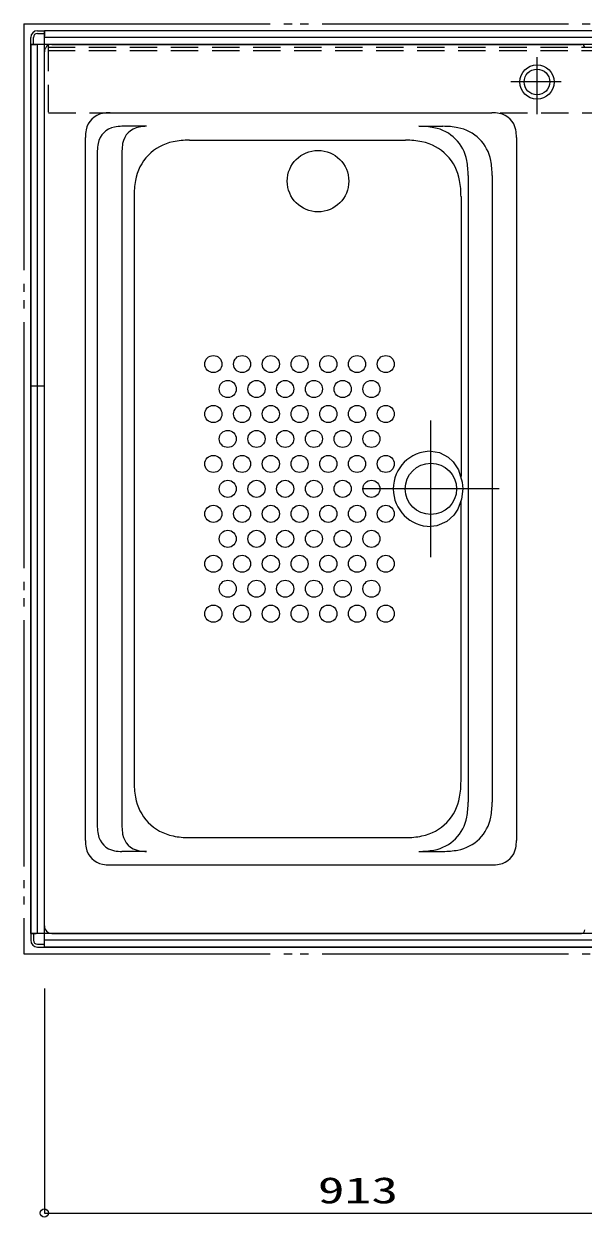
# Model space of a CAD drawing. Units: millimetres on the paper. Extents: x -305 to 305, y -152 to 152.
# Drawn here: x -204.9 to -164.1, y -5.7 to 81.6 of the extents above; entities that cross this region are included whole.
import ezdxf
from ezdxf.enums import TextEntityAlignment as Align

# ---------------------------------------------------------------- set-up
doc = ezdxf.new("R2010")
doc.units = ezdxf.units.MM
for name, pattern in [('DASHED2', [3, 2, -1]), ('LONG_CHAIN', [21, 18, -1, 1, -1]), ('LONG_DOUBLE_CHAIN', [21.8, 18, -1, 0.6, -0.6, 0.6, -1])]:
    doc.linetypes.add(name, pattern=pattern)
doc.layers.add('0-0_0', color=7, linetype='Continuous', lineweight=9)
doc.layers.add('0-1_VIEW0001', color=7, linetype='Continuous', lineweight=9)
doc.styles.add('ＭＳ ゴシック', font='')
doc.styles.get('ＭＳ ゴシック').set_extended_font_data('MS Gothic')

# ---------------------------------------------------------------- blocks, each defined once
blk = doc.blocks.new('_ORIGIN')
at = {"layer": '0-0_0'}
blk.add_line((0, 0), (-1, 0), dxfattribs=at)
blk.add_circle((0, 0), 0.5, dxfattribs=at)

msp = doc.modelspace()

# ---------------------------------------------------------------- linework, layer by layer
at = {"layer": '0-0_0'}
for p, q in [((-203.434, 11.033), (-203.434, -5.375)), ((-202.834, -5.375), (-158.364, -5.375))]:
    msp.add_line(p, q, dxfattribs=at)
at = {"layer": '0-1_VIEW0001', "linetype": 'LONG_DOUBLE_CHAIN'}
msp.add_line((-204.934, 81.573), (-116.934, 81.573), dxfattribs=at)
at = {"layer": '0-1_VIEW0001'}
for p, q in [((-204.434, 80.073), (-204.434, 80.573)), ((-204.234, 80.073), (-204.234, 80.573)), ((-203.934, 81.073), (-203.434, 81.073)), ((-203.934, 80.873), (-203.434, 80.873)), ((-118.434, 81.073), (-203.434, 81.073)), ((-203.434, 14.073), (-203.434, 81.073)), ((-118.434, 81.073), (-203.434, 81.073)), ((-203.434, 81.073), (-203.434, 80.673)), ((-118.434, 80.573), (-203.434, 80.573)), ((-204.434, 15.073), (-204.434, 80.073)), ((-117.434, 80.073), (-204.434, 80.073)), ((-204.434, 80.073), (-204.434, 15.073)), ((-204.434, 80.073), (-204.034, 80.073)), ((-203.934, 15.073), (-203.934, 80.073)), ((-203.434, 15.623), (-203.434, 79.524)), ((-202.884, 80.074), (-164.184, 80.074)), ((-198.636, 75.074), (-170.732, 75.074)), ((-195.968, 74.082), (-197.767, 74.082)), ((-176.056, 74.082), (-174.306, 74.082)), ((-200.434, 21.871), (-200.434, 73.276)), ((-192.837, 73.073), (-177.032, 73.073)), ((-168.934, 73.276), (-168.934, 21.871)), ((-199.565, 72.284), (-199.565, 22.863)), ((-197.765, 72.284), (-197.765, 22.863)), ((-172.46, 70.487), (-172.46, 24.66)), ((-170.71, 70.487), (-170.71, 24.66)), ((-196.884, 68.934), (-196.884, 26.213)), ((-172.984, 68.94), (-172.984, 48.473)), ((-203.434, 55.073), (-204.434, 55.073)), ((-172.984, 26.207), (-172.984, 46.674)), ((-192.837, 22.073), (-177.032, 22.073)), ((-195.968, 21.065), (-197.767, 21.065)), ((-176.056, 21.065), (-174.306, 21.065)), ((-198.636, 20.073), (-170.732, 20.073)), ((-158.309, 15.073), (-204.434, 15.073)), ((-204.434, 15.073), (-204.434, 14.573)), ((-204.434, 15.073), (-204.034, 15.073)), ((-204.234, 15.073), (-204.234, 14.573)), ((-202.884, 15.073), (-164.184, 15.073)), ((-203.934, 14.273), (-203.434, 14.273)), ((-203.934, 14.073), (-203.434, 14.073)), ((-158.359, 14.573), (-203.434, 14.573)), ((-203.434, 14.073), (-203.434, 14.473)), ((-158.359, 14.073), (-203.434, 14.073)), ((-203.434, 14.073), (-158.359, 14.073))]:
    msp.add_line(p, q, dxfattribs=at)
at = {"layer": '0-1_VIEW0001', "color": 6, "linetype": 'DASHED2'}
for p, q in [((-203.184, 79.873), (-118.684, 79.873)), ((-203.184, 79.623), (-118.684, 79.623)), ((-203.134, 75.123), (-203.134, 80.073)), ((-203.134, 75.073), (-118.684, 75.073))]:
    msp.add_line(p, q, dxfattribs=at)
at = {"layer": '0-1_VIEW0001', "linetype": 'LONG_CHAIN'}
for p, q in [((-167.434, 79.137), (-167.434, 74.981)), ((-165.668, 77.323), (-169.331, 77.323)), ((-175.184, 42.573), (-175.184, 52.573)), ((-170.184, 47.573), (-180.184, 47.573))]:
    msp.add_line(p, q, dxfattribs=at)
at = {"layer": '0-1_VIEW0001', "linetype": 'LONG_DOUBLE_CHAIN'}
msp.add_lwpolyline([(-204.934, 81.573), (-204.934, 13.573), (-158.359, 13.573)], dxfattribs=at)
at = {"layer": '0-1_VIEW0001'}
msp.add_lwpolyline([(-175.184, 50.323), (-174.554, 50.221), (-173.929, 49.889), (-173.56, 49.543), (-173.173, 48.959), (-172.895, 48.074), (-172.856, 47.573), (-172.943, 46.829), (-173.224, 46.091), (-173.517, 45.654), (-174.011, 45.198), (-174.761, 44.869), (-175.184, 44.823)], dxfattribs=at)
for centre, radius in [((-167.434, 77.323), 1.25), ((-167.434, 77.323), 0.94), ((-191.084, 56.698), 0.625), ((-188.984, 56.698), 0.625), ((-186.884, 56.698), 0.625), ((-184.784, 56.698), 0.625), ((-182.684, 56.698), 0.625), ((-180.584, 56.698), 0.625), ((-178.484, 56.698), 0.625), ((-190.034, 54.873), 0.625), ((-187.934, 54.873), 0.625), ((-185.834, 54.873), 0.625), ((-183.734, 54.873), 0.625), ((-181.634, 54.873), 0.625), ((-179.534, 54.873), 0.625), ((-191.084, 53.048), 0.625), ((-188.984, 53.048), 0.625), ((-186.884, 53.048), 0.625), ((-184.784, 53.048), 0.625), ((-182.684, 53.048), 0.625), ((-180.584, 53.048), 0.625), ((-178.484, 53.048), 0.625), ((-190.034, 51.223), 0.625), ((-187.934, 51.223), 0.625), ((-185.834, 51.223), 0.625), ((-183.734, 51.223), 0.625), ((-181.634, 51.223), 0.625), ((-179.534, 51.223), 0.625), ((-191.084, 49.398), 0.625), ((-188.984, 49.398), 0.625), ((-186.884, 49.398), 0.625), ((-184.784, 49.398), 0.625), ((-182.684, 49.398), 0.625), ((-180.584, 49.398), 0.625), ((-178.484, 49.398), 0.625), ((-175.184, 47.573), 1.875), ((-190.034, 47.573), 0.625), ((-187.934, 47.573), 0.625), ((-185.834, 47.573), 0.625), ((-183.734, 47.573), 0.625), ((-181.634, 47.573), 0.625), ((-179.534, 47.573), 0.625), ((-191.084, 45.748), 0.625), ((-188.984, 45.748), 0.625), ((-186.884, 45.748), 0.625), ((-184.784, 45.748), 0.625), ((-182.684, 45.748), 0.625), ((-180.584, 45.748), 0.625), ((-178.484, 45.748), 0.625), ((-190.034, 43.923), 0.625), ((-187.934, 43.923), 0.625), ((-185.834, 43.923), 0.625), ((-183.734, 43.923), 0.625), ((-181.634, 43.923), 0.625), ((-179.534, 43.923), 0.625), ((-191.084, 42.098), 0.625), ((-188.984, 42.098), 0.625), ((-186.884, 42.098), 0.625), ((-184.784, 42.098), 0.625), ((-182.684, 42.098), 0.625), ((-180.584, 42.098), 0.625), ((-178.484, 42.098), 0.625), ((-190.034, 40.273), 0.625), ((-187.934, 40.273), 0.625), ((-185.834, 40.273), 0.625), ((-183.734, 40.273), 0.625), ((-181.634, 40.273), 0.625), ((-179.534, 40.273), 0.625), ((-191.084, 38.448), 0.625), ((-188.984, 38.448), 0.625), ((-186.884, 38.448), 0.625), ((-184.784, 38.448), 0.625), ((-182.684, 38.448), 0.625), ((-180.584, 38.448), 0.625), ((-178.484, 38.448), 0.625)]:
    msp.add_circle(centre, radius, dxfattribs=at)
at = {"layer": '0-1_VIEW0001', "linetype": 'LONG_DOUBLE_CHAIN'}
msp.add_circle((-183.434, 70.073), 2.25, dxfattribs=at)
at = {"layer": '0-1_VIEW0001'}
for centre, radius, start, end in [((-203.934, 80.573), 0.5, 90, 180), ((-203.934, 80.573), 0.3, 90, 180), ((-202.884, 79.524), 0.55, 90, 180), ((-164.184, 79.824), 0.25, 0, 90), ((-198.636, 72.074), 3, 90, 100.47531), ((-170.732, 72.074), 3, 79.52469, 90), ((-198.909, 73.549), 1.5, 100.47531, 169.52468), ((-170.459, 73.549), 1.5, 10.47531, 79.52469), ((-197.434, 73.276), 3, 169.52468, 180), ((-198.04, 72.557), 1.5, 100.47531, 169.52468), ((-197.767, 71.082), 3, 90, 100.47531), ((-196.24, 72.557), 1.5, 100.47531, 169.52468), ((-195.968, 71.082), 3, 90, 100.47531), ((-176.056, 68.082), 6, 79.52469, 90), ((-175.51, 71.032), 3, 10.47531, 79.52469), ((-174.306, 68.082), 6, 79.52469, 90), ((-173.76, 71.032), 3, 10.47531, 79.52469), ((-171.934, 73.276), 3, 0, 10.47531), ((-196.565, 72.284), 3, 169.52468, 180), ((-194.765, 72.284), 3, 169.52468, 180), ((-193.334, 69.523), 3.5, 101.47834, 170.30368), ((-192.837, 67.073), 6, 90, 101.47834), ((-177.032, 67.073), 6, 78.52166, 90), ((-176.534, 69.523), 3.5, 9.69632, 78.52166), ((-178.46, 70.487), 6, 0, 10.47531), ((-176.71, 70.487), 6, 0, 10.47531), ((-189.884, 68.934), 7, 170.30368, 180), ((-179.984, 68.934), 7, 0, 9.69632), ((-175.184, 47.573), 2.75, 90, 270), ((-189.884, 26.213), 7, 179.99999, 189.69632), ((-179.984, 26.213), 7, 350.30368, 0), ((-193.334, 25.623), 3.5, 189.69632, 258.52166), ((-176.534, 25.623), 3.5, 281.47834, 350.30368), ((-178.46, 24.66), 6, 349.52469, 0), ((-176.71, 24.66), 6, 349.52469, 0), ((-175.51, 24.115), 3, 280.47532, 349.52469), ((-173.76, 24.115), 3, 280.47532, 349.52469), ((-196.565, 22.863), 3, 179.99999, 190.47532), ((-194.765, 22.863), 3, 179.99999, 190.47532), ((-197.434, 21.871), 3, 179.99999, 190.47532), ((-198.04, 22.59), 1.5, 190.47532, 259.52469), ((-196.24, 22.59), 1.5, 190.47532, 259.52469), ((-192.837, 28.073), 6, 258.52166, 270), ((-177.032, 28.073), 6, 270, 281.47834), ((-171.934, 21.871), 3, 349.52469, 0), ((-198.909, 21.598), 1.5, 190.47532, 259.52469), ((-197.767, 24.065), 3, 259.52469, 270), ((-195.968, 24.065), 3, 259.52469, 270), ((-176.056, 27.065), 6, 270, 280.47532), ((-174.306, 27.065), 6, 270, 280.47532), ((-170.459, 21.598), 1.5, 280.47532, 349.52469), ((-198.636, 23.073), 3, 259.52469, 270), ((-170.732, 23.073), 3, 270, 280.47532), ((-202.884, 15.623), 0.55, 180, 270), ((-164.184, 15.323), 0.25, 270, 0), ((-203.934, 14.573), 0.5, 180, 270), ((-203.934, 14.573), 0.3, 180, 270)]:
    msp.add_arc(centre, radius, start, end, dxfattribs=at)

# ---------------------------------------------------------------- block references
at = {"layer": '0-0_0', "xscale": 0.6, "yscale": 0.6, "rotation": 180}
msp.add_blockref('_ORIGIN', (-203.434, -5.375), dxfattribs=at)

# ---------------------------------------------------------------- texts
at = {"layer": '0-0_0', "style": 'ＭＳ ゴシック', "width": 1.5}
msp.add_text('913', height=1.921, dxfattribs=at).set_placement((-183.455, -5.245), align=Align.BOTTOM_LEFT)

doc.saveas('drawing.dxf')
